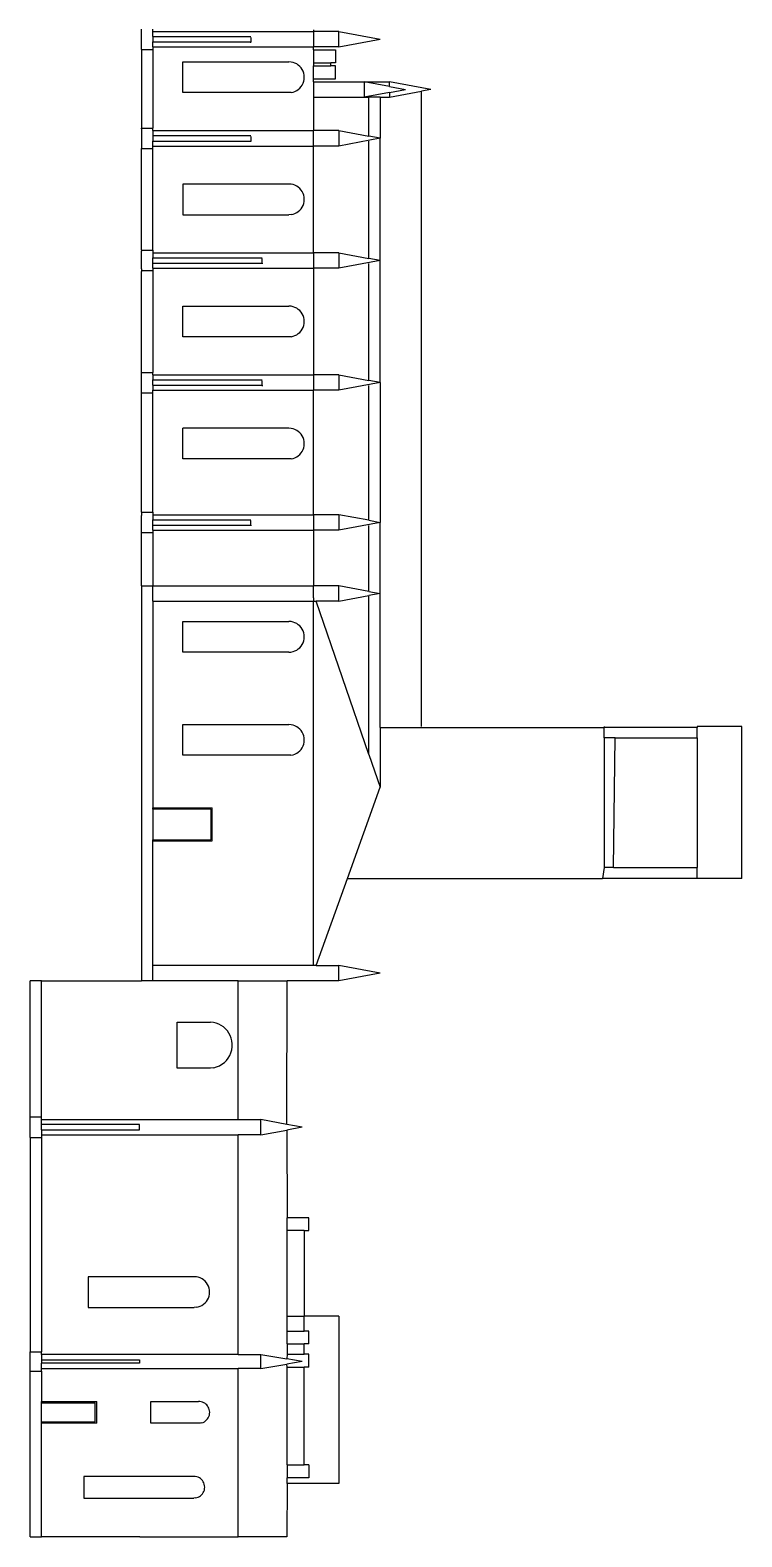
# Model space of a CAD drawing. Extents: x 1960 to 2047, y 2801 to 3019.
# Drawn here: x 2028.17 to 2047.22, y 2844.72 to 2885.09 of the extents above; entities that cross this region are included whole.
import ezdxf

# ---------------------------------------------------------------- set-up
doc = ezdxf.new("R2010")
doc.units = 0

msp = doc.modelspace()

# ---------------------------------------------------------------- linework, layer by layer
for p, q in [((2031.147, 2884.568, 30.063), (2031.147, 2885.114, 30.063)), ((2031.449, 2885.047, 30.063), (2031.449, 2885.114, 30.063)), ((2031.449, 2884.913, 30.063), (2031.449, 2885.047, 30.063)), ((2031.449, 2885.047, 30.063), (2035.754, 2885.047, 30.063)), ((2031.449, 2884.913, 30.063), (2034.076, 2884.913, 30.063)), ((2031.449, 2884.913, 30.063), (2031.449, 2884.77, 30.063)), ((2031.449, 2884.77, 30.063), (2034.076, 2884.77, 30.063)), ((2031.449, 2884.635, 30.063), (2031.449, 2884.77, 30.063)), ((2034.076, 2884.89, 30.063), (2034.076, 2884.77, 30.063)), ((2034.076, 2884.748, 30.063), (2034.076, 2884.77, 30.063)), ((2035.754, 2885.092, 30.063), (2035.754, 2885.047, 30.063)), ((2035.754, 2885.047, 30.063), (2035.754, 2884.635, 30.063)), ((2036.431, 2885.047, 30.063), (2035.754, 2885.047, 30.063)), ((2036.431, 2885.047, 30.063), (2037.539, 2884.841, 30.063)), ((2036.431, 2884.635, 30.063), (2036.431, 2885.047, 30.063)), ((2036.431, 2884.635, 30.063), (2037.539, 2884.841, 30.063)), ((2031.147, 2884.568, 30.063), (2031.449, 2884.568, 30.063)), ((2031.147, 2884.568, 30.063), (2031.147, 2882.461, 30.063)), ((2031.449, 2884.635, 30.063), (2035.754, 2884.635, 30.063)), ((2031.449, 2884.635, 30.063), (2031.449, 2884.568, 30.063)), ((2031.449, 2884.568, 30.063), (2031.449, 2882.461, 30.063)), ((2035.754, 2884.556, 30.063), (2035.754, 2884.635, 30.063)), ((2036.431, 2884.635, 30.063), (2035.754, 2884.635, 30.063)), ((2035.754, 2884.556, 30.063), (2036.337, 2884.556, 30.063)), ((2035.754, 2884.556, 30.063), (2035.754, 2884.213, 30.063)), ((2036.337, 2884.556, 30.063), (2036.337, 2884.213, 30.063)), ((2032.253, 2883.413, 30.063), (2032.253, 2884.235, 30.063)), ((2032.253, 2884.235, 30.063), (2035.095, 2884.235, 30.063)), ((2035.151, 2884.231, 30.063), (2035.095, 2884.235, 30.063)), ((2035.204, 2884.22, 30.063), (2035.151, 2884.231, 30.063)), ((2035.255, 2884.203, 30.063), (2035.204, 2884.22, 30.063)), ((2035.302, 2884.179, 30.063), (2035.255, 2884.203, 30.063)), ((2035.346, 2884.149, 30.063), (2035.302, 2884.179, 30.063)), ((2035.386, 2884.115, 30.063), (2035.346, 2884.149, 30.063)), ((2035.42, 2884.075, 30.063), (2035.386, 2884.115, 30.063)), ((2035.45, 2884.031, 30.063), (2035.42, 2884.075, 30.063)), ((2035.474, 2883.984, 30.063), (2035.45, 2884.031, 30.063)), ((2035.491, 2883.933, 30.063), (2035.474, 2883.984, 30.063)), ((2035.502, 2883.88, 30.063), (2035.491, 2883.933, 30.063)), ((2035.754, 2884.213, 30.063), (2036.213, 2884.213, 30.063)), ((2035.754, 2884.213, 30.063), (2035.754, 2884.128, 30.063)), ((2035.754, 2884.128, 30.063), (2036.213, 2884.128, 30.063)), ((2035.754, 2883.785, 30.063), (2035.754, 2884.128, 30.063)), ((2036.213, 2884.128, 30.063), (2036.213, 2884.213, 30.063)), ((2036.337, 2884.213, 30.063), (2036.213, 2884.213, 30.063)), ((2036.337, 2884.128, 30.063), (2036.213, 2884.128, 30.063)), ((2036.337, 2883.785, 30.063), (2036.337, 2884.128, 30.063)), ((2035.302, 2883.469, 30.063), (2035.346, 2883.499, 30.063)), ((2035.346, 2883.499, 30.063), (2035.385, 2883.533, 30.063)), ((2035.385, 2883.533, 30.063), (2035.42, 2883.573, 30.063)), ((2035.42, 2883.573, 30.063), (2035.45, 2883.616, 30.063)), ((2035.45, 2883.616, 30.063), (2035.474, 2883.664, 30.063)), ((2035.474, 2883.664, 30.063), (2035.491, 2883.715, 30.063)), ((2035.491, 2883.715, 30.063), (2035.502, 2883.768, 30.063)), ((2035.506, 2883.824, 30.063), (2035.502, 2883.88, 30.063)), ((2035.502, 2883.768, 30.063), (2035.506, 2883.824, 30.063)), ((2035.754, 2883.785, 30.063), (2036.337, 2883.785, 30.063)), ((2035.754, 2883.698, 30.063), (2035.754, 2883.785, 30.063)), ((2035.754, 2883.698, 30.063), (2035.754, 2883.287, 30.063)), ((2035.754, 2883.698, 30.063), (2037.109, 2883.698, 30.063)), ((2037.109, 2883.698, 30.063), (2037.109, 2883.287, 30.063)), ((2037.786, 2883.572, 30.063), (2037.109, 2883.698, 30.063)), ((2037.109, 2883.698, 30.063), (2037.786, 2883.698, 30.063)), ((2038.894, 2883.492, 30.063), (2037.786, 2883.698, 30.063)), ((2037.786, 2883.572, 30.063), (2037.786, 2883.698, 30.063)), ((2037.786, 2883.572, 30.063), (2038.217, 2883.492, 30.063)), ((2037.786, 2883.412, 30.063), (2038.217, 2883.492, 30.063)), ((2038.894, 2883.492, 30.063), (2038.646, 2883.447, 30.063)), ((2035.095, 2883.413, 30.063), (2032.253, 2883.413, 30.063)), ((2035.151, 2883.417, 30.063), (2035.095, 2883.413, 30.063)), ((2035.151, 2883.417, 30.063), (2035.204, 2883.427, 30.063)), ((2035.204, 2883.427, 30.063), (2035.255, 2883.445, 30.063)), ((2035.255, 2883.445, 30.063), (2035.302, 2883.469, 30.063)), ((2035.754, 2883.287, 30.063), (2035.754, 2882.394, 30.063)), ((2035.754, 2883.287, 30.063), (2037.109, 2883.287, 30.063)), ((2037.786, 2883.412, 30.063), (2037.109, 2883.287, 30.063)), ((2037.109, 2883.287, 30.063), (2037.237, 2883.287, 30.063)), ((2037.237, 2882.244, 30.063), (2037.237, 2883.287, 30.063)), ((2037.539, 2883.287, 30.063), (2037.237, 2883.287, 30.063)), ((2037.539, 2883.287, 30.063), (2037.539, 2882.188, 30.063)), ((2037.539, 2883.287, 30.063), (2037.786, 2883.287, 30.063)), ((2037.786, 2883.287, 30.063), (2038.646, 2883.447, 30.063)), ((2037.786, 2883.412, 30.063), (2037.786, 2883.287, 30.063)), ((2038.646, 2866.427, 30.063), (2038.646, 2883.447, 30.063)), ((2031.147, 2882.461, 30.063), (2031.449, 2882.461, 30.063)), ((2031.147, 2882.438, 30.063), (2031.147, 2882.461, 30.063)), ((2031.147, 2882.438, 30.063), (2031.147, 2881.915, 30.063)), ((2031.449, 2882.394, 30.063), (2031.449, 2882.461, 30.063)), ((2031.449, 2882.394, 30.063), (2035.754, 2882.394, 30.063)), ((2031.449, 2882.394, 30.063), (2031.449, 2882.26, 30.063)), ((2035.754, 2881.982, 30.063), (2035.754, 2882.394, 30.063)), ((2036.431, 2882.394, 30.063), (2035.754, 2882.394, 30.063)), ((2036.431, 2882.394, 30.063), (2036.431, 2881.982, 30.063)), ((2036.431, 2882.394, 30.063), (2037.237, 2882.244, 30.063)), ((2031.147, 2881.915, 30.063), (2031.449, 2881.915, 30.063)), ((2031.147, 2881.893, 30.063), (2031.147, 2881.915, 30.063)), ((2031.147, 2879.189, 30.063), (2031.147, 2881.893, 30.063)), ((2031.449, 2882.26, 30.063), (2034.076, 2882.26, 30.063)), ((2031.449, 2882.26, 30.063), (2031.449, 2882.116, 30.063)), ((2031.449, 2882.116, 30.063), (2034.076, 2882.116, 30.063)), ((2031.449, 2881.982, 30.063), (2031.449, 2882.116, 30.063)), ((2031.449, 2881.915, 30.063), (2031.449, 2881.982, 30.063)), ((2031.449, 2881.982, 30.063), (2035.754, 2881.982, 30.063)), ((2031.449, 2879.189, 30.063), (2031.449, 2881.915, 30.063)), ((2034.076, 2882.237, 30.063), (2034.076, 2882.116, 30.063)), ((2034.076, 2882.094, 30.063), (2034.076, 2882.116, 30.063)), ((2036.431, 2881.982, 30.063), (2035.754, 2881.982, 30.063)), ((2035.754, 2879.122, 30.063), (2035.754, 2881.982, 30.063)), ((2037.539, 2882.188, 30.063), (2036.431, 2881.982, 30.063)), ((2037.539, 2882.188, 30.063), (2037.237, 2882.244, 30.063)), ((2037.237, 2878.972, 30.063), (2037.237, 2882.11, 30.063)), ((2037.539, 2878.916, 30.063), (2037.539, 2882.188, 30.063)), ((2035.095, 2880.963, 30.063), (2032.253, 2880.963, 30.063)), ((2032.253, 2880.963, 30.063), (2032.253, 2880.141, 30.063)), ((2035.151, 2880.959, 30.063), (2035.095, 2880.963, 30.063)), ((2035.204, 2880.948, 30.063), (2035.151, 2880.959, 30.063)), ((2035.255, 2880.931, 30.063), (2035.204, 2880.948, 30.063)), ((2035.302, 2880.907, 30.063), (2035.255, 2880.931, 30.063)), ((2035.346, 2880.877, 30.063), (2035.302, 2880.907, 30.063)), ((2035.386, 2880.843, 30.063), (2035.346, 2880.877, 30.063)), ((2035.42, 2880.803, 30.063), (2035.386, 2880.843, 30.063)), ((2035.45, 2880.759, 30.063), (2035.42, 2880.803, 30.063)), ((2035.474, 2880.712, 30.063), (2035.45, 2880.759, 30.063)), ((2035.491, 2880.661, 30.063), (2035.474, 2880.712, 30.063)), ((2035.346, 2880.227, 30.063), (2035.385, 2880.261, 30.063)), ((2035.385, 2880.261, 30.063), (2035.42, 2880.301, 30.063)), ((2035.42, 2880.301, 30.063), (2035.45, 2880.344, 30.063)), ((2035.45, 2880.344, 30.063), (2035.474, 2880.392, 30.063)), ((2035.474, 2880.392, 30.063), (2035.491, 2880.443, 30.063)), ((2035.502, 2880.608, 30.063), (2035.491, 2880.661, 30.063)), ((2035.491, 2880.443, 30.063), (2035.502, 2880.496, 30.063)), ((2035.506, 2880.552, 30.063), (2035.502, 2880.608, 30.063)), ((2035.502, 2880.496, 30.063), (2035.506, 2880.552, 30.063)), ((2032.253, 2880.141, 30.063), (2035.095, 2880.141, 30.063)), ((2035.151, 2880.145, 30.063), (2035.095, 2880.141, 30.063)), ((2035.151, 2880.145, 30.063), (2035.204, 2880.156, 30.063)), ((2035.204, 2880.156, 30.063), (2035.255, 2880.173, 30.063)), ((2035.255, 2880.173, 30.063), (2035.302, 2880.197, 30.063)), ((2035.302, 2880.197, 30.063), (2035.346, 2880.227, 30.063)), ((2031.147, 2879.189, 30.063), (2031.449, 2879.189, 30.063)), ((2031.147, 2879.189, 30.063), (2031.147, 2879.167, 30.063)), ((2031.147, 2879.1, 30.063), (2031.147, 2879.167, 30.063)), ((2031.147, 2878.688, 30.063), (2031.147, 2879.1, 30.063)), ((2031.449, 2879.189, 30.063), (2031.449, 2879.122, 30.063)), ((2031.449, 2879.122, 30.063), (2031.449, 2878.988, 30.063)), ((2031.449, 2879.122, 30.063), (2035.754, 2879.122, 30.063)), ((2035.754, 2879.122, 30.063), (2035.754, 2878.71, 30.063)), ((2036.431, 2879.122, 30.063), (2035.754, 2879.122, 30.063)), ((2036.431, 2879.122, 30.063), (2036.431, 2878.71, 30.063)), ((2036.431, 2879.122, 30.063), (2037.237, 2878.972, 30.063)), ((2031.147, 2878.688, 30.063), (2031.147, 2878.644, 30.063)), ((2031.449, 2878.988, 30.063), (2034.377, 2878.988, 30.063)), ((2031.449, 2878.845, 30.063), (2031.449, 2878.988, 30.063)), ((2031.449, 2878.845, 30.063), (2034.377, 2878.845, 30.063)), ((2031.449, 2878.71, 30.063), (2031.449, 2878.845, 30.063)), ((2031.449, 2878.71, 30.063), (2035.754, 2878.71, 30.063)), ((2031.449, 2878.71, 30.063), (2031.449, 2878.644, 30.063)), ((2034.377, 2878.845, 30.063), (2034.377, 2878.965, 30.063)), ((2034.377, 2878.845, 30.063), (2034.377, 2878.823, 30.063)), ((2035.754, 2878.71, 30.063), (2035.754, 2875.85, 30.063)), ((2036.431, 2878.71, 30.063), (2035.754, 2878.71, 30.063)), ((2037.539, 2878.916, 30.063), (2036.431, 2878.71, 30.063)), ((2037.539, 2878.916, 30.063), (2037.237, 2878.972, 30.063)), ((2037.237, 2875.7, 30.063), (2037.237, 2878.838, 30.063)), ((2037.539, 2875.644, 30.063), (2037.539, 2878.916, 30.063)), ((2031.147, 2878.644, 30.063), (2031.449, 2878.644, 30.063)), ((2031.147, 2878.644, 30.063), (2031.147, 2878.621, 30.063)), ((2031.147, 2875.917, 30.063), (2031.147, 2878.621, 30.063)), ((2031.449, 2878.644, 30.063), (2031.449, 2875.917, 30.063)), ((2032.253, 2876.869, 30.063), (2032.253, 2877.691, 30.063)), ((2032.253, 2877.691, 30.063), (2035.095, 2877.691, 30.063)), ((2035.151, 2877.687, 30.063), (2035.095, 2877.691, 30.063)), ((2035.204, 2877.676, 30.063), (2035.151, 2877.687, 30.063)), ((2035.255, 2877.659, 30.063), (2035.204, 2877.676, 30.063)), ((2035.302, 2877.635, 30.063), (2035.255, 2877.659, 30.063)), ((2035.346, 2877.605, 30.063), (2035.302, 2877.635, 30.063)), ((2035.386, 2877.571, 30.063), (2035.346, 2877.605, 30.063)), ((2035.42, 2877.531, 30.063), (2035.386, 2877.571, 30.063)), ((2035.45, 2877.487, 30.063), (2035.42, 2877.531, 30.063)), ((2035.474, 2877.44, 30.063), (2035.45, 2877.487, 30.063)), ((2035.491, 2877.389, 30.063), (2035.474, 2877.44, 30.063)), ((2035.42, 2877.029, 30.063), (2035.45, 2877.073, 30.063)), ((2035.45, 2877.073, 30.063), (2035.474, 2877.12, 30.063)), ((2035.474, 2877.12, 30.063), (2035.491, 2877.171, 30.063)), ((2035.502, 2877.336, 30.063), (2035.491, 2877.389, 30.063)), ((2035.491, 2877.171, 30.063), (2035.502, 2877.224, 30.063)), ((2035.506, 2877.28, 30.063), (2035.502, 2877.336, 30.063)), ((2035.502, 2877.224, 30.063), (2035.506, 2877.28, 30.063)), ((2035.095, 2876.869, 30.063), (2032.253, 2876.869, 30.063)), ((2035.151, 2876.873, 30.063), (2035.095, 2876.869, 30.063)), ((2035.151, 2876.873, 30.063), (2035.204, 2876.884, 30.063)), ((2035.204, 2876.884, 30.063), (2035.255, 2876.901, 30.063)), ((2035.255, 2876.901, 30.063), (2035.302, 2876.925, 30.063)), ((2035.302, 2876.925, 30.063), (2035.346, 2876.955, 30.063)), ((2035.346, 2876.955, 30.063), (2035.385, 2876.989, 30.063)), ((2035.385, 2876.989, 30.063), (2035.42, 2877.029, 30.063)), ((2031.147, 2875.917, 30.063), (2031.449, 2875.917, 30.063)), ((2031.147, 2875.828, 30.063), (2031.147, 2875.917, 30.063)), ((2031.147, 2875.417, 30.063), (2031.147, 2875.828, 30.063)), ((2031.449, 2875.85, 30.063), (2031.449, 2875.917, 30.063)), ((2031.449, 2875.85, 30.063), (2031.449, 2875.716, 30.063)), ((2031.449, 2875.85, 30.063), (2035.754, 2875.85, 30.063)), ((2036.431, 2875.85, 30.063), (2035.754, 2875.85, 30.063)), ((2035.754, 2875.85, 30.063), (2035.754, 2875.438, 30.063)), ((2036.431, 2875.85, 30.063), (2037.237, 2875.7, 30.063)), ((2036.431, 2875.85, 30.063), (2036.431, 2875.438, 30.063)), ((2031.147, 2875.372, 30.063), (2031.147, 2875.417, 30.063)), ((2031.449, 2875.716, 30.063), (2034.377, 2875.716, 30.063)), ((2031.449, 2875.573, 30.063), (2031.449, 2875.716, 30.063)), ((2031.449, 2875.573, 30.063), (2034.377, 2875.573, 30.063)), ((2031.449, 2875.573, 30.063), (2031.449, 2875.438, 30.063)), ((2031.449, 2875.372, 30.063), (2031.449, 2875.438, 30.063)), ((2031.449, 2875.438, 30.063), (2035.754, 2875.438, 30.063)), ((2034.377, 2875.573, 30.063), (2034.377, 2875.694, 30.063)), ((2034.377, 2875.573, 30.063), (2034.377, 2875.551, 30.063)), ((2036.431, 2875.438, 30.063), (2035.754, 2875.438, 30.063)), ((2035.754, 2872.103, 30.063), (2035.754, 2875.438, 30.063)), ((2037.539, 2875.644, 30.063), (2036.431, 2875.438, 30.063)), ((2037.539, 2875.644, 30.063), (2037.237, 2875.7, 30.063)), ((2037.237, 2871.953, 30.063), (2037.237, 2875.566, 30.063)), ((2037.539, 2875.644, 30.063), (2037.539, 2871.897, 30.063)), ((2031.147, 2875.372, 30.063), (2031.449, 2875.372, 30.063)), ((2031.147, 2872.169, 30.063), (2031.147, 2875.372, 30.063)), ((2031.449, 2872.169, 30.063), (2031.449, 2875.372, 30.063)), ((2032.253, 2873.597, 30.063), (2032.253, 2874.419, 30.063)), ((2035.095, 2874.419, 30.063), (2032.253, 2874.419, 30.063)), ((2032.253, 2874.419, 30.063), (2032.253, 2874.419, 30.063)), ((2035.151, 2874.416, 30.063), (2035.095, 2874.419, 30.063)), ((2035.204, 2874.405, 30.063), (2035.151, 2874.416, 30.063)), ((2035.255, 2874.387, 30.063), (2035.204, 2874.405, 30.063)), ((2035.302, 2874.363, 30.063), (2035.255, 2874.387, 30.063)), ((2035.346, 2874.333, 30.063), (2035.302, 2874.363, 30.063)), ((2035.386, 2874.299, 30.063), (2035.346, 2874.333, 30.063)), ((2035.42, 2874.259, 30.063), (2035.386, 2874.299, 30.063)), ((2035.45, 2874.216, 30.063), (2035.42, 2874.259, 30.063)), ((2035.474, 2874.168, 30.063), (2035.45, 2874.216, 30.063)), ((2035.45, 2873.801, 30.063), (2035.474, 2873.848, 30.063)), ((2035.491, 2874.117, 30.063), (2035.474, 2874.168, 30.063)), ((2035.474, 2873.848, 30.063), (2035.491, 2873.899, 30.063)), ((2035.502, 2874.064, 30.063), (2035.491, 2874.117, 30.063)), ((2035.491, 2873.899, 30.063), (2035.502, 2873.952, 30.063)), ((2035.506, 2874.008, 30.063), (2035.502, 2874.064, 30.063)), ((2035.502, 2873.952, 30.063), (2035.506, 2874.008, 30.063)), ((2035.095, 2873.597, 30.063), (2032.253, 2873.597, 30.063)), ((2035.151, 2873.601, 30.063), (2035.095, 2873.597, 30.063)), ((2035.151, 2873.601, 30.063), (2035.204, 2873.612, 30.063)), ((2035.204, 2873.612, 30.063), (2035.255, 2873.629, 30.063)), ((2035.255, 2873.629, 30.063), (2035.302, 2873.653, 30.063)), ((2035.302, 2873.653, 30.063), (2035.346, 2873.683, 30.063)), ((2035.346, 2873.683, 30.063), (2035.385, 2873.718, 30.063)), ((2035.385, 2873.718, 30.063), (2035.42, 2873.757, 30.063)), ((2035.42, 2873.757, 30.063), (2035.45, 2873.801, 30.063)), ((2031.147, 2872.169, 30.063), (2031.449, 2872.169, 30.063)), ((2031.147, 2872.169, 30.063), (2031.147, 2872.08, 30.063)), ((2031.147, 2871.669, 30.063), (2031.147, 2872.08, 30.063)), ((2031.449, 2872.169, 30.063), (2031.449, 2872.103, 30.063)), ((2031.449, 2872.103, 30.063), (2031.449, 2871.968, 30.063)), ((2031.449, 2872.103, 30.063), (2035.754, 2872.103, 30.063)), ((2031.449, 2871.968, 30.063), (2034.076, 2871.968, 30.063)), ((2031.449, 2871.825, 30.063), (2031.449, 2871.968, 30.063)), ((2031.449, 2871.825, 30.063), (2034.076, 2871.825, 30.063)), ((2031.449, 2871.691, 30.063), (2031.449, 2871.825, 30.063)), ((2034.076, 2871.825, 30.063), (2034.076, 2871.946, 30.063)), ((2034.076, 2871.825, 30.063), (2034.076, 2871.803, 30.063)), ((2035.754, 2872.103, 30.063), (2035.754, 2871.691, 30.063)), ((2036.431, 2872.103, 30.063), (2035.754, 2872.103, 30.063)), ((2036.431, 2872.103, 30.063), (2036.431, 2871.691, 30.063)), ((2037.237, 2871.953, 30.063), (2036.431, 2872.103, 30.063)), ((2037.539, 2871.897, 30.063), (2036.431, 2871.691, 30.063)), ((2037.237, 2871.953, 30.063), (2037.539, 2871.897, 30.063)), ((2037.237, 2870.047, 30.063), (2037.237, 2871.819, 30.063)), ((2037.539, 2869.991, 30.063), (2037.539, 2871.897, 30.063)), ((2031.147, 2871.624, 30.063), (2031.147, 2871.669, 30.063)), ((2031.147, 2871.624, 30.063), (2031.449, 2871.624, 30.063)), ((2031.147, 2870.197, 30.063), (2031.147, 2871.624, 30.063)), ((2031.449, 2871.691, 30.063), (2035.754, 2871.691, 30.063)), ((2031.449, 2871.691, 30.063), (2031.449, 2871.624, 30.063)), ((2031.449, 2871.624, 30.063), (2031.449, 2870.197, 30.063)), ((2035.754, 2871.691, 30.063), (2035.754, 2870.197, 30.063)), ((2036.431, 2871.691, 30.063), (2035.754, 2871.691, 30.063)), ((2031.147, 2870.197, 30.063), (2031.147, 2859.617, 30.063)), ((2031.147, 2870.197, 30.063), (2031.449, 2870.197, 30.063)), ((2031.449, 2869.873, 30.063), (2031.449, 2870.197, 30.063)), ((2031.449, 2870.197, 30.063), (2035.754, 2870.197, 30.063)), ((2035.754, 2869.873, 30.063), (2035.754, 2870.197, 30.063)), ((2036.431, 2870.197, 30.063), (2035.754, 2870.197, 30.063)), ((2037.237, 2870.047, 30.063), (2036.431, 2870.197, 30.063)), ((2036.431, 2869.785, 30.063), (2036.431, 2870.197, 30.063)), ((2031.449, 2869.785, 30.063), (2031.449, 2869.873, 30.063)), ((2031.449, 2869.785, 30.063), (2035.754, 2869.785, 30.063)), ((2031.449, 2869.785, 30.063), (2031.449, 2864.253, 30.063)), ((2035.754, 2869.873, 30.063), (2035.754, 2869.785, 30.063)), ((2035.754, 2860.028, 30.063), (2035.754, 2869.785, 30.063)), ((2035.754, 2869.785, 30.063), (2035.825, 2869.785, 30.063)), ((2036.431, 2869.785, 30.063), (2035.825, 2869.785, 30.063)), ((2037.237, 2865.681, 30.063), (2035.825, 2869.785, 30.063)), ((2036.431, 2869.785, 30.063), (2037.237, 2869.935, 30.063)), ((2037.237, 2870.047, 30.063), (2037.539, 2869.991, 30.063)), ((2037.539, 2869.991, 30.063), (2037.237, 2869.935, 30.063)), ((2037.237, 2865.681, 30.063), (2037.237, 2869.935, 30.063)), ((2037.539, 2866.405, 30.063), (2037.539, 2869.991, 30.063)), ((2032.253, 2868.42, 30.063), (2032.253, 2869.243, 30.063)), ((2032.253, 2869.243, 30.063), (2035.095, 2869.243, 30.063)), ((2035.151, 2869.239, 30.063), (2035.095, 2869.243, 30.063)), ((2035.204, 2869.228, 30.063), (2035.151, 2869.239, 30.063)), ((2035.255, 2869.21, 30.063), (2035.204, 2869.228, 30.063)), ((2035.302, 2869.186, 30.063), (2035.255, 2869.21, 30.063)), ((2035.346, 2869.157, 30.063), (2035.302, 2869.186, 30.063)), ((2035.385, 2869.122, 30.063), (2035.346, 2869.157, 30.063)), ((2035.42, 2869.083, 30.063), (2035.385, 2869.122, 30.063)), ((2035.45, 2869.039, 30.063), (2035.42, 2869.083, 30.063)), ((2035.474, 2868.991, 30.063), (2035.45, 2869.039, 30.063)), ((2035.491, 2868.941, 30.063), (2035.474, 2868.991, 30.063)), ((2035.385, 2868.541, 30.063), (2035.42, 2868.58, 30.063)), ((2035.42, 2868.58, 30.063), (2035.449, 2868.624, 30.063)), ((2035.449, 2868.624, 30.063), (2035.473, 2868.671, 30.063)), ((2035.473, 2868.671, 30.063), (2035.491, 2868.722, 30.063)), ((2035.502, 2868.887, 30.063), (2035.491, 2868.941, 30.063)), ((2035.491, 2868.722, 30.063), (2035.502, 2868.776, 30.063)), ((2035.506, 2868.832, 30.063), (2035.502, 2868.887, 30.063)), ((2035.502, 2868.776, 30.063), (2035.506, 2868.832, 30.063)), ((2035.095, 2868.42, 30.063), (2032.253, 2868.42, 30.063)), ((2035.095, 2868.42, 30.063), (2035.15, 2868.424, 30.063)), ((2035.15, 2868.424, 30.063), (2035.204, 2868.435, 30.063)), ((2035.204, 2868.435, 30.063), (2035.255, 2868.453, 30.063)), ((2035.255, 2868.453, 30.063), (2035.302, 2868.477, 30.063)), ((2035.302, 2868.477, 30.063), (2035.346, 2868.506, 30.063)), ((2035.346, 2868.506, 30.063), (2035.385, 2868.541, 30.063)), ((2032.253, 2865.657, 30.063), (2032.253, 2866.479, 30.063)), ((2032.253, 2866.479, 30.063), (2035.095, 2866.479, 30.063)), ((2035.151, 2866.475, 30.063), (2035.095, 2866.479, 30.063)), ((2035.204, 2866.464, 30.063), (2035.151, 2866.475, 30.063)), ((2035.255, 2866.447, 30.063), (2035.204, 2866.464, 30.063)), ((2035.302, 2866.423, 30.063), (2035.255, 2866.447, 30.063)), ((2035.346, 2866.393, 30.063), (2035.302, 2866.423, 30.063)), ((2035.385, 2866.359, 30.063), (2035.346, 2866.393, 30.063)), ((2035.42, 2866.319, 30.063), (2035.385, 2866.359, 30.063)), ((2035.45, 2866.275, 30.063), (2035.42, 2866.319, 30.063)), ((2035.474, 2866.228, 30.063), (2035.45, 2866.275, 30.063)), ((2035.491, 2866.177, 30.063), (2035.474, 2866.228, 30.063)), ((2035.502, 2866.124, 30.063), (2035.491, 2866.177, 30.063)), ((2037.539, 2866.405, 30.063), (2043.529, 2866.405, 30.063)), ((2037.539, 2866.405, 30.063), (2037.539, 2864.804, 30.063)), ((2043.529, 2866.427, 30.063), (2043.529, 2866.405, 30.063)), ((2046.02, 2866.405, 30.063), (2043.529, 2866.405, 30.063)), ((2043.529, 2866.126, 30.063), (2043.529, 2866.405, 30.063)), ((2047.217, 2866.427, 30.063), (2046.02, 2866.427, 30.063)), ((2046.02, 2866.427, 30.063), (2046.02, 2866.405, 30.063)), ((2046.02, 2866.126, 30.063), (2046.02, 2866.405, 30.063)), ((2047.218, 2862.353, 30.063), (2047.217, 2866.427, 30.063)), ((2035.302, 2865.713, 30.063), (2035.346, 2865.743, 30.063)), ((2035.346, 2865.743, 30.063), (2035.385, 2865.777, 30.063)), ((2035.385, 2865.777, 30.063), (2035.42, 2865.817, 30.063)), ((2035.42, 2865.817, 30.063), (2035.449, 2865.861, 30.063)), ((2035.449, 2865.861, 30.063), (2035.473, 2865.908, 30.063)), ((2035.473, 2865.908, 30.063), (2035.491, 2865.959, 30.063)), ((2035.491, 2865.959, 30.063), (2035.502, 2866.012, 30.063)), ((2035.506, 2866.068, 30.063), (2035.502, 2866.124, 30.063)), ((2035.502, 2866.012, 30.063), (2035.506, 2866.068, 30.063)), ((2043.529, 2866.126, 30.063), (2043.529, 2862.655, 30.063)), ((2043.831, 2866.126, 30.063), (2043.529, 2866.126, 30.063)), ((2043.787, 2862.655, 30.063), (2043.831, 2866.126, 30.063)), ((2043.831, 2866.126, 30.063), (2046.02, 2866.126, 30.063)), ((2046.02, 2866.126, 30.063), (2046.02, 2862.655, 30.063)), ((2035.095, 2865.657, 30.063), (2032.253, 2865.657, 30.063)), ((2035.15, 2865.661, 30.063), (2035.095, 2865.657, 30.063)), ((2035.15, 2865.661, 30.063), (2035.204, 2865.672, 30.063)), ((2035.204, 2865.672, 30.063), (2035.255, 2865.689, 30.063)), ((2035.255, 2865.689, 30.063), (2035.302, 2865.713, 30.063)), ((2037.237, 2865.681, 30.063), (2037.539, 2864.804, 30.063)), ((2036.66, 2862.353, 30.063), (2037.539, 2864.804, 30.063)), ((2031.449, 2864.219, 30.063), (2031.449, 2864.253, 30.063)), ((2031.449, 2864.253, 30.063), (2033.042, 2864.253, 30.063)), ((2033.008, 2864.219, 30.063), (2031.449, 2864.219, 30.063)), ((2031.449, 2864.219, 30.063), (2031.449, 2863.397, 30.063)), ((2033.008, 2864.219, 30.063), (2033.008, 2863.397, 30.063)), ((2033.042, 2863.363, 30.063), (2033.042, 2864.253, 30.063)), ((2031.449, 2863.363, 30.063), (2031.449, 2863.397, 30.063)), ((2031.449, 2863.397, 30.063), (2033.008, 2863.397, 30.063)), ((2031.449, 2863.363, 30.063), (2033.042, 2863.363, 30.063)), ((2031.449, 2860.028, 30.063), (2031.449, 2863.363, 30.063)), ((2043.529, 2862.655, 30.063), (2043.485, 2862.353, 30.063)), ((2043.787, 2862.655, 30.063), (2043.529, 2862.655, 30.063)), ((2043.787, 2862.655, 30.063), (2046.02, 2862.655, 30.063)), ((2046.021, 2862.353, 30.063), (2046.02, 2862.655, 30.063)), ((2035.828, 2860.028, 30.063), (2036.66, 2862.353, 30.063)), ((2036.66, 2862.353, 30.063), (2043.485, 2862.353, 30.063)), ((2046.021, 2862.353, 30.063), (2043.485, 2862.353, 30.063)), ((2047.218, 2862.353, 30.063), (2046.021, 2862.353, 30.063)), ((2031.449, 2859.617, 30.063), (2031.449, 2860.028, 30.063)), ((2035.754, 2860.028, 30.063), (2031.449, 2860.028, 30.063)), ((2035.828, 2860.028, 30.063), (2035.754, 2860.028, 30.063)), ((2035.828, 2860.028, 30.063), (2036.431, 2860.028, 30.063)), ((2036.431, 2859.617, 30.063), (2036.431, 2860.028, 30.063)), ((2037.539, 2859.823, 30.063), (2036.431, 2860.028, 30.063)), ((2037.539, 2859.823, 30.063), (2036.431, 2859.617, 30.063)), ((2028.168, 2855.972, 30.063), (2028.168, 2859.617, 30.063)), ((2028.47, 2859.617, 30.063), (2028.168, 2859.617, 30.063)), ((2028.47, 2855.972, 30.063), (2028.47, 2859.617, 30.063)), ((2028.47, 2859.617, 30.063), (2031.147, 2859.617, 30.063)), ((2031.449, 2859.617, 30.063), (2031.147, 2859.617, 30.063)), ((2033.733, 2859.617, 30.063), (2031.449, 2859.617, 30.063)), ((2033.733, 2855.899, 30.063), (2033.733, 2859.617, 30.063)), ((2033.733, 2859.617, 30.063), (2035.043, 2859.617, 30.063)), ((2035.042, 2855.769, 30.063), (2035.043, 2859.617, 30.063)), ((2036.431, 2859.617, 30.063), (2035.043, 2859.617, 30.063)), ((2032.104, 2857.278, 30.063), (2032.104, 2858.511, 30.063)), ((2032.104, 2858.511, 30.063), (2032.997, 2858.511, 30.063)), ((2033.075, 2858.502, 30.063), (2032.997, 2858.511, 30.063)), ((2033.148, 2858.483, 30.063), (2033.075, 2858.502, 30.063)), ((2033.218, 2858.457, 30.063), (2033.148, 2858.483, 30.063)), ((2033.283, 2858.422, 30.063), (2033.218, 2858.457, 30.063)), ((2033.344, 2858.381, 30.063), (2033.283, 2858.422, 30.063)), ((2033.398, 2858.332, 30.063), (2033.344, 2858.381, 30.063)), ((2033.447, 2858.278, 30.063), (2033.398, 2858.332, 30.063)), ((2033.489, 2858.217, 30.063), (2033.447, 2858.278, 30.063)), ((2033.523, 2858.152, 30.063), (2033.489, 2858.217, 30.063)), ((2033.55, 2858.082, 30.063), (2033.523, 2858.152, 30.063)), ((2033.568, 2858.009, 30.063), (2033.55, 2858.082, 30.063)), ((2033.511, 2857.615, 30.063), (2033.543, 2857.688, 30.063)), ((2033.543, 2857.688, 30.063), (2033.565, 2857.766, 30.063)), ((2033.565, 2857.766, 30.063), (2033.577, 2857.847, 30.063)), ((2033.577, 2857.931, 30.063), (2033.568, 2858.009, 30.063)), ((2033.577, 2857.847, 30.063), (2033.577, 2857.931, 30.063)), ((2032.997, 2857.278, 30.063), (2032.104, 2857.278, 30.063)), ((2033.081, 2857.288, 30.063), (2032.997, 2857.278, 30.063)), ((2033.081, 2857.288, 30.063), (2033.16, 2857.31, 30.063)), ((2033.16, 2857.31, 30.063), (2033.234, 2857.341, 30.063)), ((2033.234, 2857.341, 30.063), (2033.303, 2857.381, 30.063)), ((2033.303, 2857.381, 30.063), (2033.366, 2857.429, 30.063)), ((2033.366, 2857.429, 30.063), (2033.423, 2857.485, 30.063)), ((2033.423, 2857.485, 30.063), (2033.471, 2857.547, 30.063)), ((2033.471, 2857.547, 30.063), (2033.511, 2857.615, 30.063)), ((2028.168, 2855.972, 30.063), (2028.47, 2855.972, 30.063)), ((2028.168, 2855.415, 30.063), (2028.168, 2855.972, 30.063)), ((2028.47, 2855.899, 30.063), (2028.47, 2855.972, 30.063)), ((2028.47, 2855.899, 30.063), (2033.733, 2855.899, 30.063)), ((2028.47, 2855.765, 30.063), (2028.47, 2855.899, 30.063)), ((2031.097, 2855.765, 30.063), (2028.47, 2855.765, 30.063)), ((2028.47, 2855.622, 30.063), (2028.47, 2855.765, 30.063)), ((2031.097, 2855.622, 30.063), (2031.097, 2855.765, 30.063)), ((2033.733, 2855.899, 30.063), (2034.339, 2855.899, 30.063)), ((2034.339, 2855.488, 30.063), (2034.339, 2855.899, 30.063)), ((2035.042, 2855.769, 30.063), (2034.339, 2855.899, 30.063)), ((2035.447, 2855.694, 30.063), (2035.042, 2855.769, 30.063)), ((2035.447, 2855.694, 30.063), (2035.042, 2855.618, 30.063)), ((2028.168, 2855.415, 30.063), (2028.47, 2855.415, 30.063)), ((2028.168, 2855.415, 30.063), (2028.168, 2849.679, 30.063)), ((2028.47, 2855.622, 30.063), (2031.097, 2855.622, 30.063)), ((2028.47, 2855.622, 30.063), (2028.47, 2855.488, 30.063)), ((2028.47, 2855.488, 30.063), (2033.733, 2855.488, 30.063)), ((2028.47, 2855.488, 30.063), (2028.47, 2855.415, 30.063)), ((2028.47, 2855.415, 30.063), (2028.47, 2849.679, 30.063)), ((2033.733, 2849.607, 30.063), (2033.733, 2855.488, 30.063)), ((2034.339, 2855.488, 30.063), (2033.733, 2855.488, 30.063)), ((2034.339, 2855.488, 30.063), (2035.042, 2855.618, 30.063)), ((2035.042, 2855.618, 30.063), (2035.043, 2853.27, 30.063)), ((2035.626, 2853.27, 30.063), (2035.043, 2853.27, 30.063)), ((2035.043, 2852.927, 30.063), (2035.043, 2853.27, 30.063)), ((2035.626, 2852.927, 30.063), (2035.626, 2853.27, 30.063)), ((2035.043, 2850.635, 30.063), (2035.043, 2852.927, 30.063)), ((2035.502, 2852.927, 30.063), (2035.043, 2852.927, 30.063)), ((2035.502, 2852.927, 30.063), (2035.502, 2850.635, 30.063)), ((2035.502, 2852.927, 30.063), (2035.626, 2852.927, 30.063)), ((2032.56, 2851.687, 30.063), (2029.719, 2851.687, 30.063)), ((2029.719, 2851.687, 30.063), (2029.719, 2850.864, 30.063)), ((2032.616, 2851.683, 30.063), (2032.56, 2851.687, 30.063)), ((2032.669, 2851.672, 30.063), (2032.616, 2851.683, 30.063)), ((2032.72, 2851.654, 30.063), (2032.669, 2851.672, 30.063)), ((2032.768, 2851.63, 30.063), (2032.72, 2851.654, 30.063)), ((2032.811, 2851.601, 30.063), (2032.768, 2851.63, 30.063)), ((2032.851, 2851.566, 30.063), (2032.811, 2851.601, 30.063)), ((2032.885, 2851.526, 30.063), (2032.851, 2851.566, 30.063)), ((2032.915, 2851.483, 30.063), (2032.885, 2851.526, 30.063)), ((2032.939, 2851.435, 30.063), (2032.915, 2851.483, 30.063)), ((2032.957, 2851.385, 30.063), (2032.939, 2851.435, 30.063)), ((2032.956, 2851.166, 30.063), (2032.967, 2851.219, 30.063)), ((2032.968, 2851.331, 30.063), (2032.957, 2851.385, 30.063)), ((2032.967, 2851.219, 30.063), (2032.971, 2851.275, 30.063)), ((2032.971, 2851.275, 30.063), (2032.968, 2851.331, 30.063)), ((2029.719, 2850.864, 30.063), (2032.56, 2850.864, 30.063)), ((2032.616, 2850.868, 30.063), (2032.56, 2850.864, 30.063)), ((2032.616, 2850.868, 30.063), (2032.669, 2850.879, 30.063)), ((2032.669, 2850.879, 30.063), (2032.72, 2850.896, 30.063)), ((2032.72, 2850.896, 30.063), (2032.767, 2850.92, 30.063)), ((2032.767, 2850.92, 30.063), (2032.811, 2850.95, 30.063)), ((2032.811, 2850.95, 30.063), (2032.851, 2850.985, 30.063)), ((2032.851, 2850.985, 30.063), (2032.885, 2851.024, 30.063)), ((2032.885, 2851.024, 30.063), (2032.915, 2851.068, 30.063)), ((2032.915, 2851.068, 30.063), (2032.939, 2851.115, 30.063)), ((2032.939, 2851.115, 30.063), (2032.956, 2851.166, 30.063)), ((2035.043, 2850.635, 30.063), (2035.502, 2850.635, 30.063)), ((2035.043, 2850.231, 30.063), (2035.043, 2850.635, 30.063)), ((2035.502, 2850.231, 30.063), (2035.502, 2850.635, 30.063)), ((2036.431, 2850.635, 30.063), (2035.502, 2850.635, 30.063)), ((2036.431, 2850.635, 30.063), (2036.431, 2846.144, 30.063)), ((2035.043, 2850.231, 30.063), (2035.502, 2850.231, 30.063)), ((2035.043, 2849.888, 30.063), (2035.043, 2850.231, 30.063)), ((2035.626, 2850.231, 30.063), (2035.502, 2850.231, 30.063)), ((2035.626, 2849.888, 30.063), (2035.626, 2850.231, 30.063)), ((2028.168, 2849.679, 30.063), (2028.47, 2849.679, 30.063)), ((2028.168, 2849.155, 30.063), (2028.168, 2849.679, 30.063)), ((2028.47, 2849.607, 30.063), (2028.47, 2849.679, 30.063)), ((2033.733, 2849.607, 30.063), (2028.47, 2849.607, 30.063)), ((2028.47, 2849.607, 30.063), (2028.47, 2849.465, 30.063)), ((2033.733, 2849.607, 30.063), (2034.339, 2849.607, 30.063)), ((2034.339, 2849.607, 30.063), (2035.042, 2849.486, 30.063)), ((2034.339, 2849.227, 30.063), (2034.339, 2849.607, 30.063)), ((2035.043, 2849.612, 30.063), (2035.042, 2849.486, 30.063)), ((2035.043, 2849.888, 30.063), (2035.043, 2849.612, 30.063)), ((2035.043, 2849.888, 30.063), (2035.502, 2849.888, 30.063)), ((2035.043, 2849.612, 30.063), (2035.502, 2849.612, 30.063)), ((2035.502, 2849.612, 30.063), (2035.502, 2849.888, 30.063)), ((2035.626, 2849.888, 30.063), (2035.502, 2849.888, 30.063)), ((2035.627, 2849.612, 30.063), (2035.502, 2849.612, 30.063)), ((2035.626, 2849.268, 30.063), (2035.627, 2849.612, 30.063)), ((2028.47, 2849.465, 30.063), (2031.097, 2849.465, 30.063)), ((2028.47, 2849.465, 30.063), (2028.47, 2849.369, 30.063)), ((2031.097, 2849.369, 30.063), (2028.47, 2849.369, 30.063)), ((2028.47, 2849.227, 30.063), (2028.47, 2849.369, 30.063)), ((2028.47, 2849.227, 30.063), (2033.733, 2849.227, 30.063)), ((2028.47, 2849.155, 30.063), (2028.47, 2849.227, 30.063)), ((2031.097, 2849.465, 30.063), (2031.097, 2849.369, 30.063)), ((2033.733, 2844.718, 30.063), (2033.733, 2849.227, 30.063)), ((2034.339, 2849.227, 30.063), (2033.733, 2849.227, 30.063)), ((2034.339, 2849.227, 30.063), (2035.042, 2849.347, 30.063)), ((2035.447, 2849.417, 30.063), (2035.042, 2849.486, 30.063)), ((2035.447, 2849.417, 30.063), (2035.042, 2849.347, 30.063)), ((2035.043, 2849.268, 30.063), (2035.042, 2849.347, 30.063)), ((2035.043, 2849.268, 30.063), (2035.502, 2849.268, 30.063)), ((2035.043, 2846.646, 30.063), (2035.043, 2849.268, 30.063)), ((2035.502, 2846.646, 30.063), (2035.502, 2849.268, 30.063)), ((2035.626, 2849.268, 30.063), (2035.502, 2849.268, 30.063)), ((2028.168, 2849.155, 30.063), (2028.47, 2849.155, 30.063)), ((2028.168, 2844.718, 30.063), (2028.168, 2849.155, 30.063)), ((2028.47, 2849.155, 30.063), (2028.47, 2848.344, 30.063)), ((2028.47, 2848.344, 30.063), (2029.952, 2848.344, 30.063)), ((2028.47, 2848.311, 30.063), (2028.47, 2848.344, 30.063)), ((2028.47, 2848.311, 30.063), (2029.912, 2848.311, 30.063)), ((2028.47, 2847.796, 30.063), (2028.47, 2848.311, 30.063)), ((2029.912, 2847.796, 30.063), (2029.912, 2848.311, 30.063)), ((2029.952, 2848.247, 30.063), (2029.952, 2848.344, 30.063)), ((2029.952, 2847.763, 30.063), (2029.952, 2848.247, 30.063)), ((2031.401, 2847.763, 30.063), (2031.401, 2848.344, 30.063)), ((2031.401, 2848.344, 30.063), (2032.677, 2848.344, 30.063)), ((2032.714, 2848.342, 30.063), (2032.677, 2848.344, 30.063)), ((2032.749, 2848.336, 30.063), (2032.714, 2848.342, 30.063)), ((2032.782, 2848.326, 30.063), (2032.749, 2848.336, 30.063)), ((2032.814, 2848.313, 30.063), (2032.782, 2848.326, 30.063)), ((2032.843, 2848.296, 30.063), (2032.814, 2848.313, 30.063)), ((2032.871, 2848.275, 30.063), (2032.843, 2848.296, 30.063)), ((2032.895, 2848.252, 30.063), (2032.871, 2848.275, 30.063)), ((2032.917, 2848.225, 30.063), (2032.895, 2848.252, 30.063)), ((2032.936, 2848.196, 30.063), (2032.917, 2848.225, 30.063)), ((2032.951, 2848.165, 30.063), (2032.936, 2848.196, 30.063)), ((2032.962, 2848.131, 30.063), (2032.951, 2848.165, 30.063)), ((2032.953, 2847.944, 30.063), (2032.964, 2847.98, 30.063)), ((2032.97, 2848.096, 30.063), (2032.962, 2848.131, 30.063)), ((2032.964, 2847.98, 30.063), (2032.971, 2848.017, 30.063)), ((2032.973, 2848.056, 30.063), (2032.97, 2848.096, 30.063)), ((2032.971, 2848.017, 30.063), (2032.973, 2848.056, 30.063)), ((2028.47, 2847.796, 30.063), (2029.912, 2847.796, 30.063)), ((2028.47, 2847.763, 30.063), (2028.47, 2847.796, 30.063)), ((2029.952, 2847.763, 30.063), (2028.47, 2847.763, 30.063)), ((2028.47, 2844.718, 30.063), (2028.47, 2847.763, 30.063)), ((2032.725, 2847.763, 30.063), (2031.401, 2847.763, 30.063)), ((2032.764, 2847.771, 30.063), (2032.725, 2847.763, 30.063)), ((2032.764, 2847.771, 30.063), (2032.8, 2847.784, 30.063)), ((2032.8, 2847.784, 30.063), (2032.834, 2847.802, 30.063)), ((2032.834, 2847.802, 30.063), (2032.865, 2847.824, 30.063)), ((2032.865, 2847.824, 30.063), (2032.892, 2847.85, 30.063)), ((2032.892, 2847.85, 30.063), (2032.916, 2847.878, 30.063)), ((2032.916, 2847.878, 30.063), (2032.937, 2847.91, 30.063)), ((2032.937, 2847.91, 30.063), (2032.953, 2847.944, 30.063)), ((2035.043, 2846.646, 30.063), (2035.502, 2846.646, 30.063)), ((2035.043, 2846.646, 30.063), (2035.043, 2846.303, 30.063)), ((2035.626, 2846.646, 30.063), (2035.502, 2846.646, 30.063)), ((2035.626, 2846.646, 30.063), (2035.626, 2846.303, 30.063)), ((2032.55, 2846.34, 30.063), (2029.604, 2846.34, 30.063)), ((2029.604, 2846.34, 30.063), (2029.604, 2845.759, 30.063)), ((2032.589, 2846.338, 30.063), (2032.55, 2846.34, 30.063)), ((2032.627, 2846.33, 30.063), (2032.589, 2846.338, 30.063)), ((2032.663, 2846.318, 30.063), (2032.627, 2846.33, 30.063)), ((2032.697, 2846.301, 30.063), (2032.663, 2846.318, 30.063)), ((2032.728, 2846.28, 30.063), (2032.697, 2846.301, 30.063)), ((2032.755, 2846.255, 30.063), (2032.728, 2846.28, 30.063)), ((2032.78, 2846.227, 30.063), (2032.755, 2846.255, 30.063)), ((2032.801, 2846.196, 30.063), (2032.78, 2846.227, 30.063)), ((2032.818, 2846.163, 30.063), (2032.801, 2846.196, 30.063)), ((2032.83, 2846.127, 30.063), (2032.818, 2846.163, 30.063)), ((2032.818, 2845.937, 30.063), (2032.831, 2845.972, 30.063)), ((2032.838, 2846.089, 30.063), (2032.83, 2846.127, 30.063)), ((2032.831, 2845.972, 30.063), (2032.839, 2846.01, 30.063)), ((2032.841, 2846.049, 30.063), (2032.838, 2846.089, 30.063)), ((2032.839, 2846.01, 30.063), (2032.841, 2846.049, 30.063)), ((2035.043, 2846.144, 30.063), (2035.042, 2844.718, 30.063)), ((2035.626, 2846.303, 30.063), (2035.043, 2846.303, 30.063)), ((2035.043, 2846.144, 30.063), (2035.043, 2846.303, 30.063)), ((2036.431, 2846.144, 30.063), (2035.043, 2846.144, 30.063)), ((2029.604, 2845.759, 30.063), (2032.55, 2845.759, 30.063)), ((2032.59, 2845.761, 30.063), (2032.55, 2845.759, 30.063)), ((2032.59, 2845.761, 30.063), (2032.627, 2845.769, 30.063)), ((2032.627, 2845.769, 30.063), (2032.663, 2845.781, 30.063)), ((2032.663, 2845.781, 30.063), (2032.697, 2845.798, 30.063)), ((2032.697, 2845.798, 30.063), (2032.728, 2845.819, 30.063)), ((2032.728, 2845.819, 30.063), (2032.756, 2845.844, 30.063)), ((2032.756, 2845.844, 30.063), (2032.781, 2845.872, 30.063)), ((2032.781, 2845.872, 30.063), (2032.802, 2845.903, 30.063)), ((2032.802, 2845.903, 30.063), (2032.818, 2845.937, 30.063)), ((2028.168, 2844.718, 30.063), (2028.47, 2844.718, 30.063)), ((2030.801, 2844.718, 30.063), (2028.47, 2844.718, 30.063)), ((2031.102, 2844.718, 30.063), (2030.801, 2844.718, 30.063)), ((2031.102, 2844.718, 30.063), (2033.733, 2844.718, 30.063)), ((2035.042, 2844.718, 30.063), (2033.733, 2844.718, 30.063))]:
    msp.add_line(p, q)

doc.saveas('drawing.dxf')
